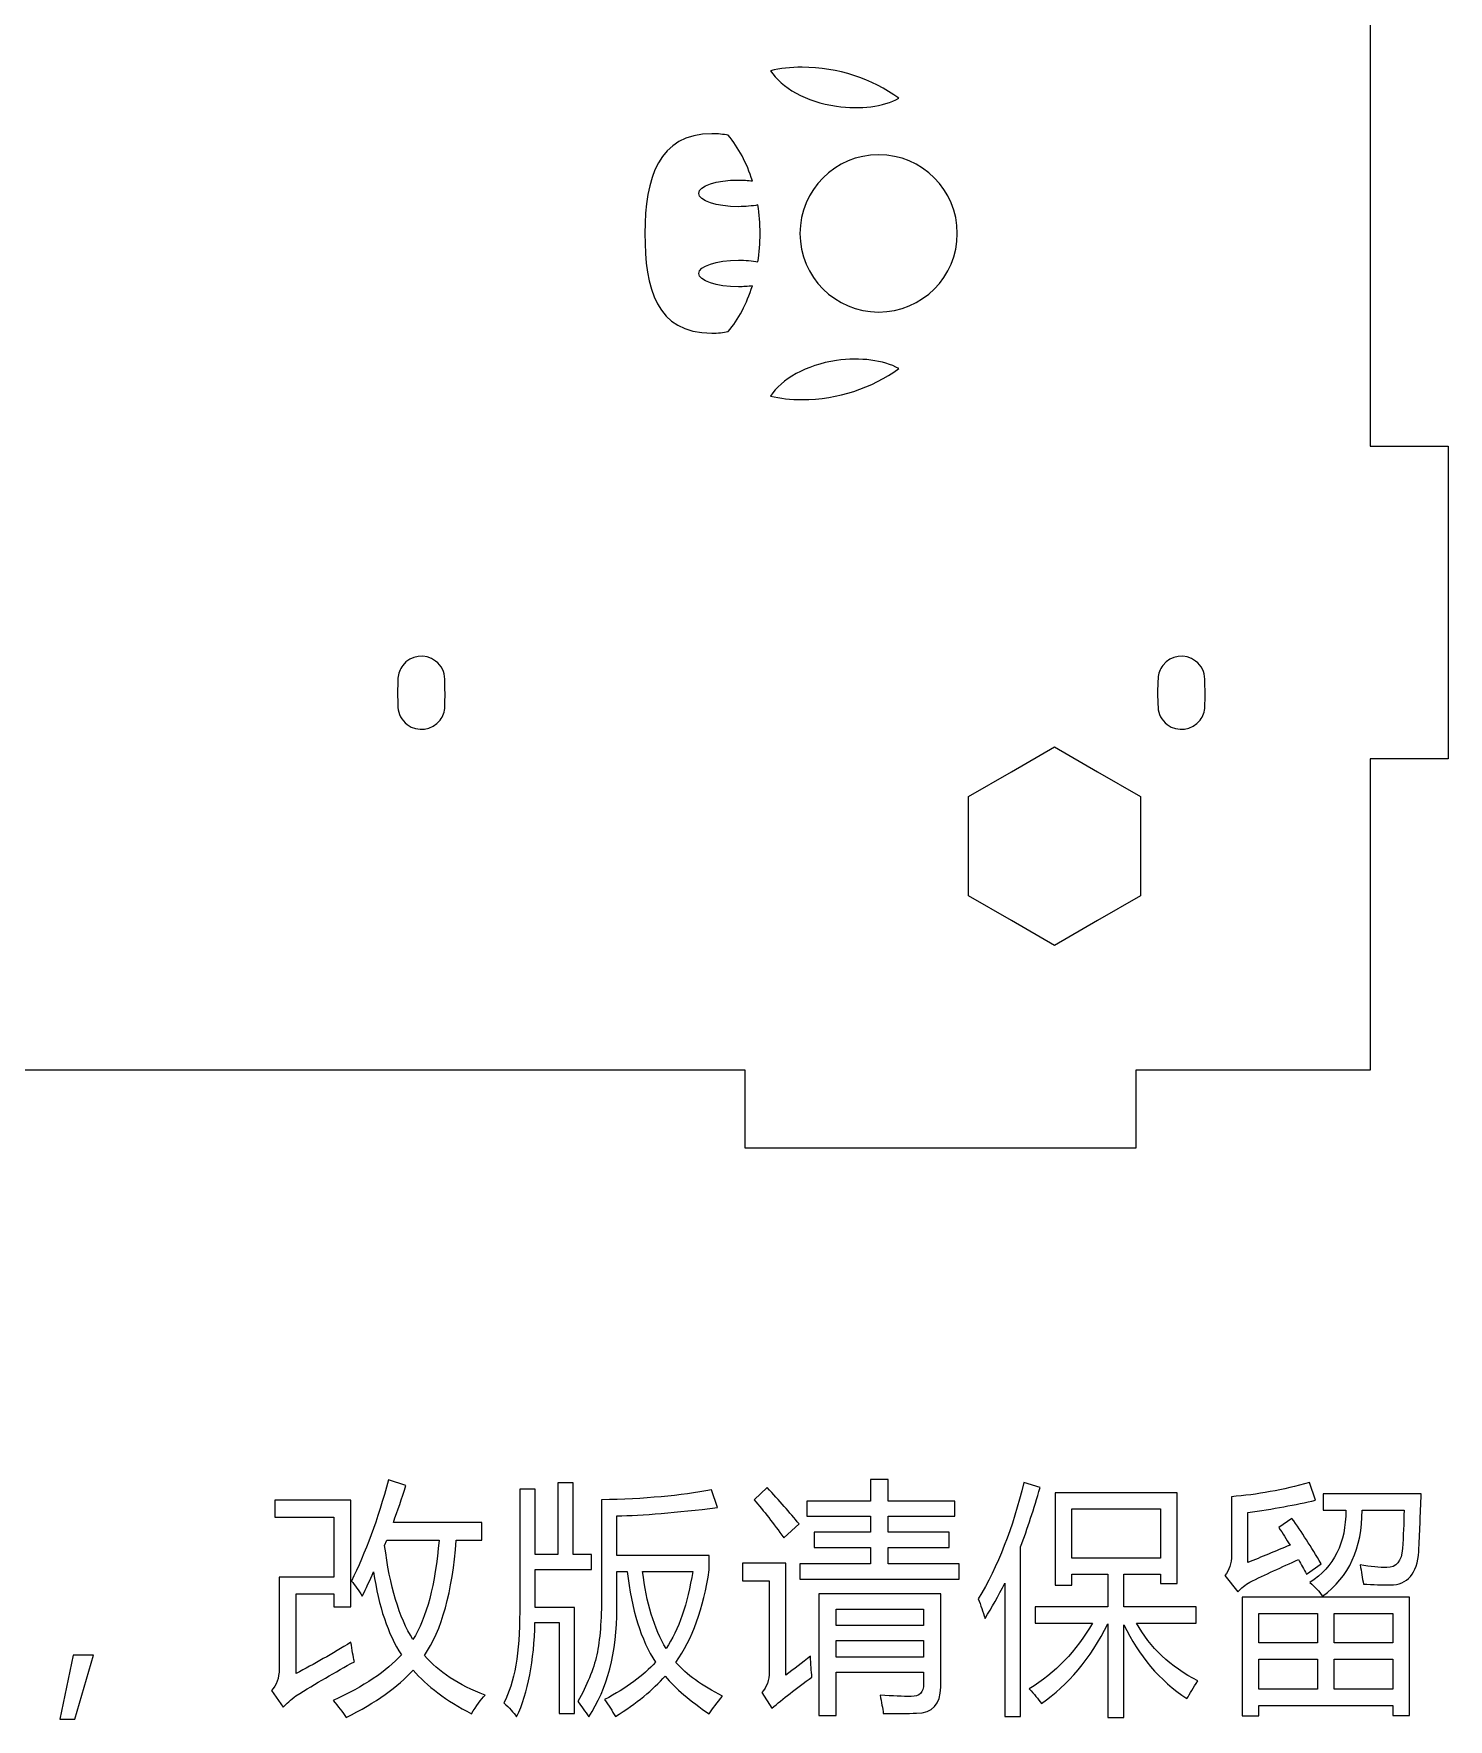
# Model space of a CAD drawing. Header units: centimetres. Extents: x -37.1 to 36.5, y -29.2 to 24.8.
# Drawn here: x -27.01 to -17.96, y -26.8 to -16.01 of the extents above; entities that cross this region are included whole.
import ezdxf

# ---------------------------------------------------------------- set-up
doc = ezdxf.new("R2010")
doc.units = ezdxf.units.CM
doc.header["$MEASUREMENT"] = 0
doc.layers.add('layer 1', color=7, linetype='Continuous')

msp = doc.modelspace()

# ---------------------------------------------------------------- linework, layer by layer
at = {"layer": 'layer 1', "color": 142, "lineweight": 20}
for points, knots in [([(-22.46308, -22.6422), (-22.46308, -22.6422), (-22.46308, -23.1422), (-22.46308, -23.1422), (-22.46308, -23.1422), (-22.46308, -23.1422), (-19.96308, -23.1422), (-19.96308, -23.1422), (-19.96308, -23.1422), (-19.96308, -23.1422), (-19.96308, -22.6422), (-19.96308, -22.6422), (-19.96308, -22.6422), (-19.96308, -22.6422), (-18.46308, -22.6422), (-18.46308, -22.6422), (-18.46308, -22.6422), (-18.46308, -22.6422), (-18.46308, -20.65016), (-18.46308, -20.65016), (-18.46308, -20.65016), (-18.46308, -20.65016), (-17.96307, -20.65016), (-17.96307, -20.65016), (-17.96307, -20.65016), (-17.96307, -20.65016), (-17.96307, -18.65015), (-17.96307, -18.65015), (-17.96307, -18.65015), (-17.96307, -18.65015), (-18.46308, -18.65015), (-18.46308, -18.65015), (-18.46308, -18.65015), (-18.46308, -16.10054), (-18.46308, -15.79226), (-18.46308, -13.89511), (-18.46308, -13.89511), (-18.46308, -13.89511), (-18.46331, -13.89496), (-18.46331, -13.89496), (-18.46331, -13.89496), (-18.46331, -13.89496), (-19.12331, -13.89496), (-19.12331, -13.89496), (-19.12331, -13.89496), (-19.12331, -13.89496), (-19.1233, -14.04496), (-19.1233, -14.04496), (-19.1233, -14.04496), (-19.1233, -14.04496), (-19.34329, -14.04496), (-19.34329, -14.04496), (-19.34329, -14.04496), (-19.34329, -14.04496), (-19.3433, -13.89497), (-19.3433, -13.89497), (-19.3433, -13.89497), (-19.3433, -13.89497), (-19.6133, -13.89497), (-19.6133, -13.89497), (-19.6133, -13.89497), (-19.6133, -13.89497), (-19.61329, -13.59495), (-19.61329, -13.59495), (-19.61329, -13.59495), (-19.61329, -13.59495), (-19.3433, -13.59495), (-19.3433, -13.59495), (-19.3433, -13.59495), (-19.3433, -13.59495), (-19.34329, -13.44496), (-19.34329, -13.44496), (-19.34329, -13.44496), (-19.34329, -13.44496), (-19.12329, -13.44496), (-19.12329, -13.44496), (-19.12329, -13.44496), (-19.12329, -13.44496), (-19.1233, -13.59496), (-19.1233, -13.59496), (-19.1233, -13.59496), (-19.1233, -13.59496), (-18.4633, -13.59497), (-18.4633, -13.59497), (-18.4633, -13.59497), (-18.4633, -13.59497), (-18.46308, -13.59482), (-18.46308, -13.59482), (-18.46308, -13.59482), (-18.46308, -11.18226), (-18.46308, -12.1666), (-18.46308, -9.85017), (-18.46308, -9.85017), (-18.46308, -9.85017), (-17.96307, -9.85017), (-17.96307, -9.85017), (-17.96307, -9.85017), (-17.96307, -9.85017), (-17.96307, -7.85016), (-17.96307, -7.85016), (-17.96307, -7.85016), (-17.96307, -7.85016), (-18.46308, -7.85016), (-18.46308, -7.85016), (-18.46308, -7.85016), (-18.46308, -7.85016), (-18.46308, -5.84221), (-18.46308, -5.84221), (-18.46308, -5.84221), (-18.46308, -5.84221), (-19.96308, -5.84221), (-19.96308, -5.84221), (-19.96308, -5.84221), (-19.96308, -5.84221), (-19.96308, -5.34221), (-19.96308, -5.34221), (-19.96308, -5.34221), (-19.96308, -5.34221), (-22.46308, -5.34221), (-22.46308, -5.34221), (-22.46308, -5.34221), (-22.46308, -5.34221), (-22.46308, -5.84221), (-22.46308, -5.84221), (-22.46308, -5.84221), (-22.46308, -5.84221), (-27.63683, -5.84221), (-27.63683, -5.84221), (-27.63683, -5.84221), (-27.63683, -5.84221), (-27.63683, -6.51015), (-27.63683, -6.51015), (-27.63683, -6.51015), (-27.63683, -6.51015), (-27.48693, -6.51015), (-27.48693, -6.51015), (-27.48693, -6.51015), (-27.48693, -6.51015), (-27.48693, -6.51277), (-27.48693, -6.51277), (-27.48693, -6.51277), (-27.48693, -6.51277), (-27.48683, -6.51277), (-27.48683, -6.51277), (-27.48683, -6.51277), (-27.48683, -6.51277), (-27.48683, -6.73277), (-27.48683, -6.73277), (-27.48683, -6.73277), (-27.48683, -6.73277), (-27.63683, -6.73277), (-27.63683, -6.73277), (-27.63683, -6.73277), (-27.63683, -6.73277), (-27.63683, -7.00277), (-27.63683, -7.00277), (-27.63683, -7.00277), (-27.63683, -7.00277), (-27.93683, -7.00277), (-27.93683, -7.00277), (-27.93683, -7.00277), (-27.93683, -7.00277), (-27.93683, -6.95015), (-27.93683, -6.95015), (-27.93683, -6.95015), (-27.93683, -6.95015), (-27.93693, -7.00015), (-27.93693, -7.00015), (-27.93693, -7.00015), (-27.93693, -7.00015), (-27.93693, -6.73277), (-27.93693, -6.73277), (-27.93693, -6.73277), (-27.93693, -6.73277), (-28.08683, -6.73277), (-28.08683, -6.73277), (-28.08683, -6.73277), (-28.08683, -6.73277), (-28.08683, -6.73015), (-28.08683, -6.73015), (-28.08683, -6.73015), (-28.08683, -6.73015), (-28.08693, -6.73015), (-28.08693, -6.73015), (-28.08693, -6.73015), (-28.08693, -6.73015), (-28.08693, -6.51015), (-28.08693, -6.51015), (-28.08693, -6.51015), (-28.08693, -6.51015), (-27.93693, -6.51015), (-27.93693, -6.51015), (-27.93693, -6.51015), (-27.93693, -6.51015), (-27.93693, -5.84221), (-27.93693, -5.84221), (-27.93693, -5.84221), (-27.93693, -5.84221), (-32.96308, -5.84221), (-32.96308, -5.84221), (-32.96308, -5.84221), (-32.96308, -5.84221), (-32.96308, -5.34221), (-32.96308, -5.34221), (-32.96308, -5.34221), (-32.96308, -5.34221), (-35.46308, -5.34221), (-35.46308, -5.34221), (-35.46308, -5.34221), (-35.46308, -5.34221), (-35.46308, -5.84221), (-35.46308, -5.84221), (-35.46308, -5.84221), (-35.46308, -5.84221), (-36.60484, -5.84221), (-36.60484, -5.84221), (-36.60484, -5.84221), (-36.60484, -5.84221), (-36.60484, -7.83423), (-36.60484, -7.83423), (-36.60484, -7.83423), (-36.60484, -7.83423), (-37.12201, -7.83424), (-37.12201, -7.83424), (-37.12201, -7.83424), (-37.12201, -7.83424), (-37.12199, -9.83425), (-37.12199, -9.83425), (-37.12199, -9.83425), (-37.12199, -9.83425), (-36.60484, -9.83424), (-36.60484, -9.83424), (-36.60484, -9.83424), (-36.60484, -9.83424), (-36.60484, -18.63422), (-36.60484, -18.63422), (-36.60484, -18.63422), (-36.60484, -18.63422), (-37.12201, -18.63423), (-37.12201, -18.63423), (-37.12201, -18.63423), (-37.12201, -18.63423), (-37.12199, -20.63424), (-37.12199, -20.63424), (-37.12199, -20.63424), (-37.12199, -20.63424), (-36.60484, -20.63423), (-36.60484, -20.63423), (-36.60484, -20.63423), (-36.60484, -20.63423), (-36.60484, -22.6422), (-36.60484, -22.6422), (-36.60484, -22.6422), (-36.60484, -22.6422), (-35.46308, -22.6422), (-35.46308, -22.6422), (-35.46308, -22.6422), (-35.46308, -22.6422), (-35.46308, -23.1422), (-35.46308, -23.1422), (-35.46308, -23.1422), (-35.46308, -23.1422), (-32.96308, -23.1422), (-32.96308, -23.1422), (-32.96308, -23.1422), (-32.96308, -23.1422), (-32.96308, -22.6422), (-32.96308, -22.6422), (-32.96308, -22.6422), (-32.96308, -22.6422), (-27.93683, -22.6422), (-27.93683, -22.6422), (-27.93683, -22.6422), (-27.93683, -22.6422), (-27.93683, -21.99016), (-27.93683, -21.99016), (-27.93683, -21.99016), (-27.93683, -21.99016), (-28.08683, -21.99016), (-28.08683, -21.99016), (-28.08683, -21.99016), (-28.08683, -21.99016), (-28.08683, -21.77016), (-28.08683, -21.77016), (-28.08683, -21.77016), (-28.08683, -21.77016), (-27.93683, -21.77016), (-27.93683, -21.77016), (-27.93683, -21.77016), (-27.93683, -21.77016), (-27.93683, -21.50016), (-27.93683, -21.50016), (-27.93683, -21.50016), (-27.93683, -21.50016), (-27.63683, -21.50016), (-27.63683, -21.50016), (-27.63683, -21.50016), (-27.63683, -21.50016), (-27.63683, -21.77016), (-27.63683, -21.77016), (-27.63683, -21.77016), (-27.63683, -21.77016), (-27.48683, -21.77016), (-27.48683, -21.77016), (-27.48683, -21.77016), (-27.48683, -21.77016), (-27.48683, -21.99016), (-27.48683, -21.99016), (-27.48683, -21.99016), (-27.48683, -21.99016), (-27.63683, -21.99016), (-27.63683, -21.99016), (-27.63683, -21.99016), (-27.63683, -21.99016), (-27.63683, -22.6422), (-27.63683, -22.6422), (-27.63683, -22.6422), (-27.63683, -22.6422), (-22.46308, -22.6422), (-22.46308, -22.6422)], [0, 0, 0, 0, 0.0125, 0.0125, 0.0125, 0.0125, 0.025, 0.025, 0.025, 0.025, 0.0375, 0.0375, 0.0375, 0.0375, 0.05, 0.05, 0.05, 0.05, 0.0625, 0.0625, 0.0625, 0.0625, 0.075, 0.075, 0.075, 0.075, 0.0875, 0.0875, 0.0875, 0.0875, 0.1, 0.1, 0.1, 0.1, 0.1125, 0.1125, 0.1125, 0.1125, 0.125, 0.125, 0.125, 0.125, 0.1375, 0.1375, 0.1375, 0.1375, 0.15, 0.15, 0.15, 0.15, 0.1625, 0.1625, 0.1625, 0.1625, 0.175, 0.175, 0.175, 0.175, 0.1875, 0.1875, 0.1875, 0.1875, 0.2, 0.2, 0.2, 0.2, 0.2125, 0.2125, 0.2125, 0.2125, 0.225, 0.225, 0.225, 0.225, 0.2375, 0.2375, 0.2375, 0.2375, 0.25, 0.25, 0.25, 0.25, 0.2625, 0.2625, 0.2625, 0.2625, 0.275, 0.275, 0.275, 0.275, 0.2875, 0.2875, 0.2875, 0.2875, 0.3, 0.3, 0.3, 0.3, 0.3125, 0.3125, 0.3125, 0.3125, 0.325, 0.325, 0.325, 0.325, 0.3375, 0.3375, 0.3375, 0.3375, 0.35, 0.35, 0.35, 0.35, 0.3625, 0.3625, 0.3625, 0.3625, 0.375, 0.375, 0.375, 0.375, 0.3875, 0.3875, 0.3875, 0.3875, 0.4, 0.4, 0.4, 0.4, 0.4125, 0.4125, 0.4125, 0.4125, 0.425, 0.425, 0.425, 0.425, 0.4375, 0.4375, 0.4375, 0.4375, 0.45, 0.45, 0.45, 0.45, 0.4625, 0.4625, 0.4625, 0.4625, 0.475, 0.475, 0.475, 0.475, 0.4875, 0.4875, 0.4875, 0.4875, 0.5, 0.5, 0.5, 0.5, 0.5125, 0.5125, 0.5125, 0.5125, 0.525, 0.525, 0.525, 0.525, 0.5375, 0.5375, 0.5375, 0.5375, 0.55, 0.55, 0.55, 0.55, 0.5625, 0.5625, 0.5625, 0.5625, 0.575, 0.575, 0.575, 0.575, 0.5875, 0.5875, 0.5875, 0.5875, 0.6, 0.6, 0.6, 0.6, 0.6125, 0.6125, 0.6125, 0.6125, 0.625, 0.625, 0.625, 0.625, 0.6375, 0.6375, 0.6375, 0.6375, 0.65, 0.65, 0.65, 0.65, 0.6625, 0.6625, 0.6625, 0.6625, 0.675, 0.675, 0.675, 0.675, 0.6875, 0.6875, 0.6875, 0.6875, 0.7, 0.7, 0.7, 0.7, 0.7125, 0.7125, 0.7125, 0.7125, 0.725, 0.725, 0.725, 0.725, 0.7375, 0.7375, 0.7375, 0.7375, 0.75, 0.75, 0.75, 0.75, 0.7625, 0.7625, 0.7625, 0.7625, 0.775, 0.775, 0.775, 0.775, 0.7875, 0.7875, 0.7875, 0.7875, 0.8, 0.8, 0.8, 0.8, 0.8125, 0.8125, 0.8125, 0.8125, 0.825, 0.825, 0.825, 0.825, 0.8375, 0.8375, 0.8375, 0.8375, 0.85, 0.85, 0.85, 0.85, 0.8625, 0.8625, 0.8625, 0.8625, 0.875, 0.875, 0.875, 0.875, 0.8875, 0.8875, 0.8875, 0.8875, 0.9, 0.9, 0.9, 0.9, 0.9125, 0.9125, 0.9125, 0.9125, 0.925, 0.925, 0.925, 0.925, 0.9375, 0.9375, 0.9375, 0.9375, 0.95, 0.95, 0.95, 0.95, 0.9625, 0.9625, 0.9625, 0.9625, 0.975, 0.975, 0.975, 0.975, 0.9875, 0.9875, 0.9875, 0.9875, 1, 1, 1, 1]), ([(-22.29926, -16.24668), (-22.23882, -16.23206), (-22.17172, -16.22435), (-22.09714, -16.22437), (-22.09714, -16.22437), (-21.86621, -16.22437), (-21.6524, -16.29807), (-21.47801, -16.42323), (-21.47801, -16.42323), (-21.57894, -16.47531), (-21.72332, -16.49682), (-21.87803, -16.47416), (-21.87803, -16.47416), (-22.07258, -16.44565), (-22.23141, -16.35494), (-22.29926, -16.24668)], [0, 0, 0, 0, 0.25, 0.25, 0.25, 0.25, 0.5, 0.5, 0.5, 0.5, 0.75, 0.75, 0.75, 0.75, 1, 1, 1, 1]), ([(-22.36655, -17.28773), (-22.36655, -17.35034), (-22.3714, -17.4113), (-22.38056, -17.46981), (-22.38056, -17.46981), (-22.41747, -17.46276), (-22.46014, -17.45875), (-22.50562, -17.45875), (-22.50562, -17.45875), (-22.64565, -17.45875), (-22.75922, -17.49696), (-22.75922, -17.5441), (-22.75922, -17.5441), (-22.75922, -17.59119), (-22.64565, -17.62941), (-22.50561, -17.62942), (-22.50561, -17.62942), (-22.47412, -17.62941), (-22.44406, -17.62746), (-22.41622, -17.62395), (-22.41622, -17.62395), (-22.45187, -17.73827), (-22.50508, -17.83825), (-22.57079, -17.91642), (-22.57079, -17.91642), (-22.60248, -17.92252), (-22.63708, -17.92576), (-22.67492, -17.92575), (-22.67492, -17.92575), (-23.03297, -17.92574), (-23.1038, -17.64005), (-23.1038, -17.28773), (-23.1038, -17.28773), (-23.10381, -16.93543), (-23.01657, -16.64972), (-22.67491, -16.64973), (-22.67491, -16.64973), (-22.63684, -16.64971), (-22.60194, -16.6533), (-22.56993, -16.6601), (-22.56993, -16.6601), (-22.50461, -16.7381), (-22.45176, -16.83772), (-22.41623, -16.95152), (-22.41623, -16.95152), (-22.44404, -16.94799), (-22.47413, -16.94609), (-22.50561, -16.94609), (-22.50561, -16.94609), (-22.64564, -16.94609), (-22.75921, -16.98431), (-22.75921, -17.0314), (-22.75921, -17.0314), (-22.75921, -17.07854), (-22.64566, -17.11672), (-22.50559, -17.11673), (-22.50559, -17.11673), (-22.46012, -17.11673), (-22.41746, -17.11271), (-22.38055, -17.10566), (-22.38055, -17.10566), (-22.37139, -17.16418), (-22.36655, -17.22514), (-22.36655, -17.28773)], [0, 0, 0, 0, 0.0625, 0.0625, 0.0625, 0.0625, 0.125, 0.125, 0.125, 0.125, 0.1875, 0.1875, 0.1875, 0.1875, 0.25, 0.25, 0.25, 0.25, 0.3125, 0.3125, 0.3125, 0.3125, 0.375, 0.375, 0.375, 0.375, 0.4375, 0.4375, 0.4375, 0.4375, 0.5, 0.5, 0.5, 0.5, 0.5625, 0.5625, 0.5625, 0.5625, 0.625, 0.625, 0.625, 0.625, 0.6875, 0.6875, 0.6875, 0.6875, 0.75, 0.75, 0.75, 0.75, 0.8125, 0.8125, 0.8125, 0.8125, 0.875, 0.875, 0.875, 0.875, 0.9375, 0.9375, 0.9375, 0.9375, 1, 1, 1, 1]), ([(-21.10469, -17.28774), (-21.10468, -17.56565), (-21.33005, -17.79106), (-21.60802, -17.79107), (-21.60802, -17.79107), (-21.88594, -17.79108), (-22.11135, -17.56568), (-22.11135, -17.28774), (-22.11135, -17.28774), (-22.11133, -17.00979), (-21.88595, -16.78441), (-21.608, -16.78442), (-21.608, -16.78442), (-21.33008, -16.78439), (-21.1047, -17.00981), (-21.10469, -17.28774)], [0, 0, 0, 0, 0.25, 0.25, 0.25, 0.25, 0.5, 0.5, 0.5, 0.5, 0.75, 0.75, 0.75, 0.75, 1, 1, 1, 1]), ([(-21.47804, -18.15226), (-21.65244, -18.27739), (-21.86617, -18.35112), (-22.09715, -18.35112), (-22.09715, -18.35112), (-22.1717, -18.35112), (-22.23882, -18.34341), (-22.29926, -18.3288), (-22.29926, -18.3288), (-22.23142, -18.22056), (-22.07258, -18.12984), (-21.87803, -18.10132), (-21.87803, -18.10132), (-21.7233, -18.07865), (-21.57895, -18.10015), (-21.47804, -18.15226)], [0, 0, 0, 0, 0.25, 0.25, 0.25, 0.25, 0.5, 0.5, 0.5, 0.5, 0.75, 0.75, 0.75, 0.75, 1, 1, 1, 1]), ([(-24.44296, -20.02425), (-24.40529, -20.05297), (-24.38503, -20.09609), (-24.38399, -20.14002), (-24.38399, -20.14002), (-24.38262, -20.19873), (-24.38192, -20.26031), (-24.38404, -20.31757), (-24.38404, -20.31757), (-24.38517, -20.3474), (-24.39518, -20.37725), (-24.41464, -20.40276), (-24.41464, -20.40276), (-24.46486, -20.46862), (-24.55901, -20.4813), (-24.62488, -20.43107), (-24.62488, -20.43107), (-24.66095, -20.40356), (-24.68106, -20.36283), (-24.6836, -20.32081), (-24.6836, -20.32081), (-24.68706, -20.26331), (-24.68709, -20.19336), (-24.68362, -20.13442), (-24.68362, -20.13442), (-24.68192, -20.1057), (-24.67194, -20.07716), (-24.65319, -20.05257), (-24.65319, -20.05257), (-24.60296, -19.98672), (-24.50881, -19.97403), (-24.44296, -20.02425)], [0, 0, 0, 0, 0.125, 0.125, 0.125, 0.125, 0.25, 0.25, 0.25, 0.25, 0.375, 0.375, 0.375, 0.375, 0.5, 0.5, 0.5, 0.5, 0.625, 0.625, 0.625, 0.625, 0.75, 0.75, 0.75, 0.75, 0.875, 0.875, 0.875, 0.875, 1, 1, 1, 1]), ([(-19.57964, -20.02425), (-19.54197, -20.05297), (-19.52171, -20.09607), (-19.52067, -20.14002), (-19.52067, -20.14002), (-19.51931, -20.19873), (-19.5186, -20.26031), (-19.52073, -20.31758), (-19.52073, -20.31758), (-19.52184, -20.34741), (-19.53186, -20.37723), (-19.55132, -20.40276), (-19.55132, -20.40276), (-19.60154, -20.46861), (-19.69569, -20.48129), (-19.76156, -20.43107), (-19.76156, -20.43107), (-19.79764, -20.40356), (-19.81774, -20.36282), (-19.82028, -20.32081), (-19.82028, -20.32081), (-19.82373, -20.2633), (-19.82376, -20.19336), (-19.8203, -20.13441), (-19.8203, -20.13441), (-19.81859, -20.1057), (-19.80861, -20.07716), (-19.78987, -20.05257), (-19.78987, -20.05257), (-19.73964, -19.98672), (-19.64549, -19.97402), (-19.57964, -20.02425)], [0, 0, 0, 0, 0.125, 0.125, 0.125, 0.125, 0.25, 0.25, 0.25, 0.25, 0.375, 0.375, 0.375, 0.375, 0.5, 0.5, 0.5, 0.5, 0.625, 0.625, 0.625, 0.625, 0.75, 0.75, 0.75, 0.75, 0.875, 0.875, 0.875, 0.875, 1, 1, 1, 1]), ([(-20.48322, -20.57407), (-20.48322, -20.57407), (-20.75822, -20.73284), (-20.75822, -20.73284), (-20.75822, -20.73284), (-20.75822, -20.73284), (-21.03322, -20.89161), (-21.03322, -20.89161), (-21.03322, -20.89161), (-21.03322, -20.89161), (-21.03322, -21.20915), (-21.03322, -21.20915), (-21.03322, -21.20915), (-21.03322, -21.20915), (-21.03322, -21.52669), (-21.03322, -21.52669), (-21.03322, -21.52669), (-21.03322, -21.52669), (-20.75822, -21.68546), (-20.75822, -21.68546), (-20.75822, -21.68546), (-20.75822, -21.68546), (-20.48322, -21.84423), (-20.48322, -21.84423), (-20.48322, -21.84423), (-20.48322, -21.84423), (-20.20822, -21.68546), (-20.20822, -21.68546), (-20.20822, -21.68546), (-20.20822, -21.68546), (-19.93322, -21.52669), (-19.93322, -21.52669), (-19.93322, -21.52669), (-19.93322, -21.52669), (-19.93322, -21.20915), (-19.93322, -21.20915), (-19.93322, -21.20915), (-19.93322, -21.20915), (-19.93322, -20.89161), (-19.93322, -20.89161), (-19.93322, -20.89161), (-19.93322, -20.89161), (-20.20822, -20.73284), (-20.20822, -20.73284), (-20.20822, -20.73284), (-20.20822, -20.73284), (-20.48322, -20.57407), (-20.48322, -20.57407)], [0, 0, 0, 0, 0.08333333, 0.08333333, 0.08333333, 0.08333333, 0.16666667, 0.16666667, 0.16666667, 0.16666667, 0.25, 0.25, 0.25, 0.25, 0.33333333, 0.33333333, 0.33333333, 0.33333333, 0.41666667, 0.41666667, 0.41666667, 0.41666667, 0.5, 0.5, 0.5, 0.5, 0.58333333, 0.58333333, 0.58333333, 0.58333333, 0.66666667, 0.66666667, 0.66666667, 0.66666667, 0.75, 0.75, 0.75, 0.75, 0.83333333, 0.83333333, 0.83333333, 0.83333333, 0.91666667, 0.91666667, 0.91666667, 0.91666667, 1, 1, 1, 1])]:
    msp.add_open_spline(points, degree=3, knots=knots, dxfattribs=at)
at = {"layer": 'layer 1', "color": 250}
for points, knots in [([(-24.98193, -25.91198), (-24.89297, -25.73472), (-24.81358, -25.51918), (-24.74351, -25.2651), (-24.74351, -25.2651), (-24.74351, -25.2651), (-24.63304, -25.3005), (-24.63304, -25.3005), (-24.63304, -25.3005), (-24.6591, -25.38283), (-24.68588, -25.46176), (-24.71338, -25.53701), (-24.71338, -25.53701), (-24.71338, -25.53701), (-24.14664, -25.53701), (-24.14664, -25.53701), (-24.14664, -25.53701), (-24.14664, -25.53701), (-24.14664, -25.65081), (-24.14664, -25.65081), (-24.14664, -25.65081), (-24.14664, -25.65081), (-24.31068, -25.65081), (-24.31068, -25.65081), (-24.31068, -25.65081), (-24.33579, -25.98251), (-24.40395, -26.22847), (-24.51442, -26.38816), (-24.51442, -26.38816), (-24.42403, -26.49435), (-24.29442, -26.57879), (-24.12559, -26.64172), (-24.12559, -26.64172), (-24.15285, -26.67056), (-24.18227, -26.71042), (-24.21407, -26.76155), (-24.21407, -26.76155), (-24.37453, -26.67764), (-24.49912, -26.58429), (-24.58736, -26.48203), (-24.58736, -26.48203), (-24.68277, -26.58849), (-24.8253, -26.68997), (-25.01541, -26.7862), (-25.01541, -26.7862), (-25.03789, -26.75027), (-25.06539, -26.71409), (-25.09815, -26.67712), (-25.09815, -26.67712), (-24.9023, -26.58744), (-24.7569, -26.48963), (-24.66173, -26.3837), (-24.66173, -26.3837), (-24.74805, -26.25207), (-24.80736, -26.0756), (-24.83964, -25.85429), (-24.83964, -25.85429), (-24.86332, -25.90804), (-24.88747, -25.9597), (-24.91186, -26.00873), (-24.91186, -26.00873), (-24.93506, -25.97176), (-24.95849, -25.93951), (-24.98193, -25.91198)], [0, 0, 0, 0, 0.0625, 0.0625, 0.0625, 0.0625, 0.125, 0.125, 0.125, 0.125, 0.1875, 0.1875, 0.1875, 0.1875, 0.25, 0.25, 0.25, 0.25, 0.3125, 0.3125, 0.3125, 0.3125, 0.375, 0.375, 0.375, 0.375, 0.4375, 0.4375, 0.4375, 0.4375, 0.5, 0.5, 0.5, 0.5, 0.5625, 0.5625, 0.5625, 0.5625, 0.625, 0.625, 0.625, 0.625, 0.6875, 0.6875, 0.6875, 0.6875, 0.75, 0.75, 0.75, 0.75, 0.8125, 0.8125, 0.8125, 0.8125, 0.875, 0.875, 0.875, 0.875, 0.9375, 0.9375, 0.9375, 0.9375, 1, 1, 1, 1]), ([(-23.55453, -26.75998), (-23.55453, -26.75998), (-23.65258, -26.75998), (-23.65258, -26.75998), (-23.65258, -26.75998), (-23.65258, -26.75998), (-23.65258, -26.17786), (-23.65258, -26.17786), (-23.65258, -26.17786), (-23.65258, -26.17786), (-23.80754, -26.17786), (-23.80754, -26.17786), (-23.80754, -26.17786), (-23.81209, -26.42303), (-23.85106, -26.62441), (-23.92448, -26.78148), (-23.92448, -26.78148), (-23.94504, -26.7529), (-23.97207, -26.72327), (-24.00578, -26.69259), (-24.00578, -26.69259), (-23.93859, -26.56436), (-23.90486, -26.3698), (-23.90486, -26.10864), (-23.90486, -26.10864), (-23.90486, -26.10864), (-23.90486, -25.32357), (-23.90486, -25.32357), (-23.90486, -25.32357), (-23.90486, -25.32357), (-23.80682, -25.32357), (-23.80682, -25.32357), (-23.80682, -25.32357), (-23.80682, -25.32357), (-23.80682, -25.74285), (-23.80682, -25.74285), (-23.80682, -25.74285), (-23.80682, -25.74285), (-23.66119, -25.74285), (-23.66119, -25.74285), (-23.66119, -25.74285), (-23.66119, -25.74285), (-23.66119, -25.28345), (-23.66119, -25.28345), (-23.66119, -25.28345), (-23.66119, -25.28345), (-23.56291, -25.28345), (-23.56291, -25.28345), (-23.56291, -25.28345), (-23.56291, -25.28345), (-23.56291, -25.74285), (-23.56291, -25.74285), (-23.56291, -25.74285), (-23.56291, -25.74285), (-23.44525, -25.74285), (-23.44525, -25.74285), (-23.44525, -25.74285), (-23.44525, -25.74285), (-23.44525, -25.8383), (-23.44525, -25.8383), (-23.44525, -25.8383), (-23.44525, -25.8383), (-23.80682, -25.8383), (-23.80682, -25.8383), (-23.80682, -25.8383), (-23.80682, -25.8383), (-23.80682, -26.08242), (-23.80682, -26.08242), (-23.80682, -26.08242), (-23.80682, -26.08242), (-23.55453, -26.08242), (-23.55453, -26.08242), (-23.55453, -26.08242), (-23.55453, -26.08242), (-23.55453, -26.75998), (-23.55453, -26.75998)], [0, 0, 0, 0, 0.05263158, 0.05263158, 0.05263158, 0.05263158, 0.10526316, 0.10526316, 0.10526316, 0.10526316, 0.15789474, 0.15789474, 0.15789474, 0.15789474, 0.21052632, 0.21052632, 0.21052632, 0.21052632, 0.26315789, 0.26315789, 0.26315789, 0.26315789, 0.31578947, 0.31578947, 0.31578947, 0.31578947, 0.36842105, 0.36842105, 0.36842105, 0.36842105, 0.42105263, 0.42105263, 0.42105263, 0.42105263, 0.47368421, 0.47368421, 0.47368421, 0.47368421, 0.52631579, 0.52631579, 0.52631579, 0.52631579, 0.57894737, 0.57894737, 0.57894737, 0.57894737, 0.63157895, 0.63157895, 0.63157895, 0.63157895, 0.68421053, 0.68421053, 0.68421053, 0.68421053, 0.73684211, 0.73684211, 0.73684211, 0.73684211, 0.78947368, 0.78947368, 0.78947368, 0.78947368, 0.84210526, 0.84210526, 0.84210526, 0.84210526, 0.89473684, 0.89473684, 0.89473684, 0.89473684, 0.94736842, 0.94736842, 0.94736842, 0.94736842, 1, 1, 1, 1]), ([(-23.38093, -25.39253), (-23.10807, -25.38755), (-22.87372, -25.36605), (-22.67739, -25.32803), (-22.67739, -25.32803), (-22.67739, -25.32803), (-22.63961, -25.44183), (-22.63961, -25.44183), (-22.63961, -25.44183), (-22.90409, -25.47461), (-23.11835, -25.49244), (-23.28288, -25.49558), (-23.28288, -25.49558), (-23.28288, -25.49558), (-23.28288, -25.74914), (-23.28288, -25.74914), (-23.28288, -25.74914), (-23.28288, -25.74914), (-22.6915, -25.74914), (-22.6915, -25.74914), (-22.6915, -25.74914), (-22.6915, -25.74914), (-22.6915, -25.84118), (-22.6915, -25.84118), (-22.6915, -25.84118), (-22.72881, -26.08714), (-22.80031, -26.28432), (-22.90577, -26.43273), (-22.90577, -26.43273), (-22.83762, -26.51114), (-22.73814, -26.58298), (-22.60732, -26.64801), (-22.60732, -26.64801), (-22.64105, -26.68997), (-22.6695, -26.72772), (-22.69294, -26.76155), (-22.69294, -26.76155), (-22.81394, -26.68079), (-22.90744, -26.60029), (-22.97392, -26.52031), (-22.97392, -26.52031), (-23.05092, -26.60789), (-23.15709, -26.69442), (-23.29269, -26.78017), (-23.29269, -26.78017), (-23.31229, -26.74424), (-23.33501, -26.7078), (-23.36131, -26.67082), (-23.36131, -26.67082), (-23.2207, -26.59609), (-23.11238, -26.51664), (-23.03609, -26.43195), (-23.03609, -26.43195), (-23.12911, -26.28904), (-23.18914, -26.09527), (-23.21616, -25.85062), (-23.21616, -25.85062), (-23.21616, -25.85062), (-23.28288, -25.85062), (-23.28288, -25.85062), (-23.28288, -25.85062), (-23.28288, -25.85062), (-23.28288, -26.08556), (-23.28288, -26.08556), (-23.28288, -26.08556), (-23.28288, -26.37033), (-23.3429, -26.60239), (-23.46343, -26.78148), (-23.46343, -26.78148), (-23.48591, -26.74582), (-23.50934, -26.71304), (-23.53349, -26.68315), (-23.53349, -26.68315), (-23.4737, -26.57984), (-23.43306, -26.47993), (-23.41177, -26.3837), (-23.41177, -26.3837), (-23.39121, -26.29035), (-23.38093, -26.16397), (-23.38093, -26.00428), (-23.38093, -26.00428), (-23.38093, -26.00428), (-23.38093, -25.39253), (-23.38093, -25.39253)], [0, 0, 0, 0, 0.04761905, 0.04761905, 0.04761905, 0.04761905, 0.0952381, 0.0952381, 0.0952381, 0.0952381, 0.14285714, 0.14285714, 0.14285714, 0.14285714, 0.19047619, 0.19047619, 0.19047619, 0.19047619, 0.23809524, 0.23809524, 0.23809524, 0.23809524, 0.28571429, 0.28571429, 0.28571429, 0.28571429, 0.33333333, 0.33333333, 0.33333333, 0.33333333, 0.38095238, 0.38095238, 0.38095238, 0.38095238, 0.42857143, 0.42857143, 0.42857143, 0.42857143, 0.47619048, 0.47619048, 0.47619048, 0.47619048, 0.52380952, 0.52380952, 0.52380952, 0.52380952, 0.57142857, 0.57142857, 0.57142857, 0.57142857, 0.61904762, 0.61904762, 0.61904762, 0.61904762, 0.66666667, 0.66666667, 0.66666667, 0.66666667, 0.71428571, 0.71428571, 0.71428571, 0.71428571, 0.76190476, 0.76190476, 0.76190476, 0.76190476, 0.80952381, 0.80952381, 0.80952381, 0.80952381, 0.85714286, 0.85714286, 0.85714286, 0.85714286, 0.9047619, 0.9047619, 0.9047619, 0.9047619, 0.95238095, 0.95238095, 0.95238095, 0.95238095, 1, 1, 1, 1]), ([(-22.32084, -25.31439), (-22.24408, -25.39725), (-22.1764, -25.47461), (-22.11758, -25.54619), (-22.11758, -25.54619), (-22.11758, -25.54619), (-22.21563, -25.63534), (-22.21563, -25.63534), (-22.21563, -25.63534), (-22.28018, -25.54436), (-22.34307, -25.46333), (-22.40478, -25.39253), (-22.40478, -25.39253), (-22.40478, -25.39253), (-22.32084, -25.31439), (-22.32084, -25.31439)], [0, 0, 0, 0, 0.25, 0.25, 0.25, 0.25, 0.5, 0.5, 0.5, 0.5, 0.75, 0.75, 0.75, 0.75, 1, 1, 1, 1]), ([(-22.11327, -25.8029), (-22.11327, -25.8029), (-21.66083, -25.8029), (-21.66083, -25.8029), (-21.66083, -25.8029), (-21.66083, -25.8029), (-21.66083, -25.69696), (-21.66083, -25.69696), (-21.66083, -25.69696), (-21.66083, -25.69696), (-22.01953, -25.69696), (-22.01953, -25.69696), (-22.01953, -25.69696), (-22.01953, -25.69696), (-22.01953, -25.59994), (-22.01953, -25.59994), (-22.01953, -25.59994), (-22.01953, -25.59994), (-21.66083, -25.59994), (-21.66083, -25.59994), (-21.66083, -25.59994), (-21.66083, -25.59994), (-21.66083, -25.49716), (-21.66083, -25.49716), (-21.66083, -25.49716), (-21.66083, -25.49716), (-22.06855, -25.49716), (-22.06855, -25.49716), (-22.06855, -25.49716), (-22.06855, -25.49716), (-22.06855, -25.4004), (-22.06855, -25.4004), (-22.06855, -25.4004), (-22.06855, -25.4004), (-21.66083, -25.4004), (-21.66083, -25.4004), (-21.66083, -25.4004), (-21.66083, -25.4004), (-21.66083, -25.26195), (-21.66083, -25.26195), (-21.66083, -25.26195), (-21.66083, -25.26195), (-21.54724, -25.26195), (-21.54724, -25.26195), (-21.54724, -25.26195), (-21.54724, -25.26195), (-21.54724, -25.4004), (-21.54724, -25.4004), (-21.54724, -25.4004), (-21.54724, -25.4004), (-21.11991, -25.4004), (-21.11991, -25.4004), (-21.11991, -25.4004), (-21.11991, -25.4004), (-21.11991, -25.49716), (-21.11991, -25.49716), (-21.11991, -25.49716), (-21.11991, -25.49716), (-21.54724, -25.49716), (-21.54724, -25.49716), (-21.54724, -25.49716), (-21.54724, -25.49716), (-21.54724, -25.59994), (-21.54724, -25.59994), (-21.54724, -25.59994), (-21.54724, -25.59994), (-21.15626, -25.59994), (-21.15626, -25.59994), (-21.15626, -25.59994), (-21.15626, -25.59994), (-21.15626, -25.69696), (-21.15626, -25.69696), (-21.15626, -25.69696), (-21.15626, -25.69696), (-21.54724, -25.69696), (-21.54724, -25.69696), (-21.54724, -25.69696), (-21.54724, -25.69696), (-21.54724, -25.8029), (-21.54724, -25.8029), (-21.54724, -25.8029), (-21.54724, -25.8029), (-21.09193, -25.8029), (-21.09193, -25.8029), (-21.09193, -25.8029), (-21.09193, -25.8029), (-21.09193, -25.89965), (-21.09193, -25.89965), (-21.09193, -25.89965), (-21.09193, -25.89965), (-22.11327, -25.89965), (-22.11327, -25.89965), (-22.11327, -25.89965), (-22.11327, -25.89965), (-22.11327, -25.8029), (-22.11327, -25.8029)], [0, 0, 0, 0, 0.04166667, 0.04166667, 0.04166667, 0.04166667, 0.08333333, 0.08333333, 0.08333333, 0.08333333, 0.125, 0.125, 0.125, 0.125, 0.16666667, 0.16666667, 0.16666667, 0.16666667, 0.20833333, 0.20833333, 0.20833333, 0.20833333, 0.25, 0.25, 0.25, 0.25, 0.29166667, 0.29166667, 0.29166667, 0.29166667, 0.33333333, 0.33333333, 0.33333333, 0.33333333, 0.375, 0.375, 0.375, 0.375, 0.41666667, 0.41666667, 0.41666667, 0.41666667, 0.45833333, 0.45833333, 0.45833333, 0.45833333, 0.5, 0.5, 0.5, 0.5, 0.54166667, 0.54166667, 0.54166667, 0.54166667, 0.58333333, 0.58333333, 0.58333333, 0.58333333, 0.625, 0.625, 0.625, 0.625, 0.66666667, 0.66666667, 0.66666667, 0.66666667, 0.70833333, 0.70833333, 0.70833333, 0.70833333, 0.75, 0.75, 0.75, 0.75, 0.79166667, 0.79166667, 0.79166667, 0.79166667, 0.83333333, 0.83333333, 0.83333333, 0.83333333, 0.875, 0.875, 0.875, 0.875, 0.91666667, 0.91666667, 0.91666667, 0.91666667, 0.95833333, 0.95833333, 0.95833333, 0.95833333, 1, 1, 1, 1]), ([(-20.97069, -26.02578), (-20.84538, -25.82073), (-20.74829, -25.57241), (-20.67918, -25.28057), (-20.67918, -25.28057), (-20.67918, -25.28057), (-20.5754, -25.31439), (-20.5754, -25.31439), (-20.5754, -25.31439), (-20.61366, -25.44943), (-20.65527, -25.57608), (-20.70023, -25.69382), (-20.70023, -25.69382), (-20.70023, -25.69382), (-20.70023, -26.77859), (-20.70023, -26.77859), (-20.70023, -26.77859), (-20.70023, -26.77859), (-20.80114, -26.77859), (-20.80114, -26.77859), (-20.80114, -26.77859), (-20.80114, -26.77859), (-20.80114, -25.92588), (-20.80114, -25.92588), (-20.80114, -25.92588), (-20.84131, -26.00664), (-20.88316, -26.08189), (-20.92717, -26.15164), (-20.92717, -26.15164), (-20.94032, -26.10864), (-20.95466, -26.06668), (-20.97069, -26.02578)], [0, 0, 0, 0, 0.125, 0.125, 0.125, 0.125, 0.25, 0.25, 0.25, 0.25, 0.375, 0.375, 0.375, 0.375, 0.5, 0.5, 0.5, 0.5, 0.625, 0.625, 0.625, 0.625, 0.75, 0.75, 0.75, 0.75, 0.875, 0.875, 0.875, 0.875, 1, 1, 1, 1]), ([(-20.47879, -25.34822), (-20.47879, -25.34822), (-19.69682, -25.34822), (-19.69682, -25.34822), (-19.69682, -25.34822), (-19.69682, -25.34822), (-19.69682, -25.92745), (-19.69682, -25.92745), (-19.69682, -25.92745), (-19.69682, -25.92745), (-19.80348, -25.92745), (-19.80348, -25.92745), (-19.80348, -25.92745), (-19.80348, -25.92745), (-19.80348, -25.86898), (-19.80348, -25.86898), (-19.80348, -25.86898), (-19.80348, -25.86898), (-20.03878, -25.86898), (-20.03878, -25.86898), (-20.03878, -25.86898), (-20.03878, -25.86898), (-20.03878, -26.07639), (-20.03878, -26.07639), (-20.03878, -26.07639), (-20.03878, -26.07639), (-19.57629, -26.07639), (-19.57629, -26.07639), (-19.57629, -26.07639), (-19.57629, -26.07639), (-19.57629, -26.18075), (-19.57629, -26.18075), (-19.57629, -26.18075), (-19.57629, -26.18075), (-19.95748, -26.18075), (-19.95748, -26.18075), (-19.95748, -26.18075), (-19.87163, -26.33755), (-19.74082, -26.46105), (-19.5653, -26.55099), (-19.5653, -26.55099), (-19.59423, -26.59504), (-19.61742, -26.63306), (-19.63536, -26.66479), (-19.63536, -26.66479), (-19.81088, -26.54811), (-19.94528, -26.39026), (-20.03878, -26.1915), (-20.03878, -26.1915), (-20.03878, -26.1915), (-20.03878, -26.7862), (-20.03878, -26.7862), (-20.03878, -26.7862), (-20.03878, -26.7862), (-20.14113, -26.7862), (-20.14113, -26.7862), (-20.14113, -26.7862), (-20.14113, -26.7862), (-20.14113, -26.18547), (-20.14113, -26.18547), (-20.14113, -26.18547), (-20.254, -26.40861), (-20.39557, -26.57879), (-20.56559, -26.69547), (-20.56559, -26.69547), (-20.58712, -26.66689), (-20.61318, -26.63569), (-20.64402, -26.60186), (-20.64402, -26.60186), (-20.47783, -26.50143), (-20.34296, -26.36115), (-20.23918, -26.18075), (-20.23918, -26.18075), (-20.23918, -26.18075), (-20.60625, -26.18075), (-20.60625, -26.18075), (-20.60625, -26.18075), (-20.60625, -26.18075), (-20.60625, -26.07639), (-20.60625, -26.07639), (-20.60625, -26.07639), (-20.60625, -26.07639), (-20.14113, -26.07639), (-20.14113, -26.07639), (-20.14113, -26.07639), (-20.14113, -26.07639), (-20.14113, -25.86898), (-20.14113, -25.86898), (-20.14113, -25.86898), (-20.14113, -25.86898), (-20.37237, -25.86898), (-20.37237, -25.86898), (-20.37237, -25.86898), (-20.37237, -25.86898), (-20.37237, -25.9382), (-20.37237, -25.9382), (-20.37237, -25.9382), (-20.37237, -25.9382), (-20.47879, -25.9382), (-20.47879, -25.9382), (-20.47879, -25.9382), (-20.47879, -25.9382), (-20.47879, -25.34822), (-20.47879, -25.34822)], [0, 0, 0, 0, 0.03846154, 0.03846154, 0.03846154, 0.03846154, 0.07692308, 0.07692308, 0.07692308, 0.07692308, 0.11538462, 0.11538462, 0.11538462, 0.11538462, 0.15384615, 0.15384615, 0.15384615, 0.15384615, 0.19230769, 0.19230769, 0.19230769, 0.19230769, 0.23076923, 0.23076923, 0.23076923, 0.23076923, 0.26923077, 0.26923077, 0.26923077, 0.26923077, 0.30769231, 0.30769231, 0.30769231, 0.30769231, 0.34615385, 0.34615385, 0.34615385, 0.34615385, 0.38461538, 0.38461538, 0.38461538, 0.38461538, 0.42307692, 0.42307692, 0.42307692, 0.42307692, 0.46153846, 0.46153846, 0.46153846, 0.46153846, 0.5, 0.5, 0.5, 0.5, 0.53846154, 0.53846154, 0.53846154, 0.53846154, 0.57692308, 0.57692308, 0.57692308, 0.57692308, 0.61538462, 0.61538462, 0.61538462, 0.61538462, 0.65384615, 0.65384615, 0.65384615, 0.65384615, 0.69230769, 0.69230769, 0.69230769, 0.69230769, 0.73076923, 0.73076923, 0.73076923, 0.73076923, 0.76923077, 0.76923077, 0.76923077, 0.76923077, 0.80769231, 0.80769231, 0.80769231, 0.80769231, 0.84615385, 0.84615385, 0.84615385, 0.84615385, 0.88461538, 0.88461538, 0.88461538, 0.88461538, 0.92307692, 0.92307692, 0.92307692, 0.92307692, 0.96153846, 0.96153846, 0.96153846, 0.96153846, 1, 1, 1, 1]), ([(-19.04733, -25.56927), (-19.04733, -25.56927), (-18.96315, -25.51105), (-18.96315, -25.51105), (-18.96315, -25.51105), (-18.90169, -25.59811), (-18.83952, -25.69487), (-18.77687, -25.80132), (-18.77687, -25.80132), (-18.77687, -25.80132), (-18.86942, -25.8674), (-18.86942, -25.8674), (-18.86942, -25.8674), (-18.88615, -25.83672), (-18.90337, -25.80578), (-18.92131, -25.77458), (-18.92131, -25.77458), (-19.02963, -25.82256), (-19.13365, -25.87107), (-19.23362, -25.91958), (-19.23362, -25.91958), (-19.26254, -25.9361), (-19.2879, -25.95655), (-19.30942, -25.9812), (-19.30942, -25.9812), (-19.30942, -25.9812), (-19.39192, -25.87658), (-19.39192, -25.87658), (-19.39192, -25.87658), (-19.36394, -25.84275), (-19.35007, -25.79975), (-19.35007, -25.74757), (-19.35007, -25.74757), (-19.35007, -25.74757), (-19.35007, -25.37261), (-19.35007, -25.37261), (-19.35007, -25.37261), (-19.1865, -25.35949), (-19.0203, -25.32908), (-18.85124, -25.28214), (-18.85124, -25.28214), (-18.85124, -25.28214), (-18.81202, -25.39568), (-18.81202, -25.39568), (-18.81202, -25.39568), (-18.939, -25.42452), (-19.08368, -25.45048), (-19.24628, -25.47408), (-19.24628, -25.47408), (-19.24628, -25.47408), (-19.24628, -25.79372), (-19.24628, -25.79372), (-19.24628, -25.79372), (-19.15948, -25.75885), (-19.06933, -25.72161), (-18.97583, -25.68228), (-18.97583, -25.68228), (-18.99878, -25.64478), (-19.02269, -25.60729), (-19.04733, -25.56927)], [0, 0, 0, 0, 0.06666667, 0.06666667, 0.06666667, 0.06666667, 0.13333333, 0.13333333, 0.13333333, 0.13333333, 0.2, 0.2, 0.2, 0.2, 0.26666667, 0.26666667, 0.26666667, 0.26666667, 0.33333333, 0.33333333, 0.33333333, 0.33333333, 0.4, 0.4, 0.4, 0.4, 0.46666667, 0.46666667, 0.46666667, 0.46666667, 0.53333333, 0.53333333, 0.53333333, 0.53333333, 0.6, 0.6, 0.6, 0.6, 0.66666667, 0.66666667, 0.66666667, 0.66666667, 0.73333333, 0.73333333, 0.73333333, 0.73333333, 0.8, 0.8, 0.8, 0.8, 0.86666667, 0.86666667, 0.86666667, 0.86666667, 0.93333333, 0.93333333, 0.93333333, 0.93333333, 1, 1, 1, 1]), ([(-25.44418, -25.88733), (-25.44418, -25.88733), (-25.09384, -25.88733), (-25.09384, -25.88733), (-25.09384, -25.88733), (-25.09384, -25.88733), (-25.09384, -25.50319), (-25.09384, -25.50319), (-25.09384, -25.50319), (-25.09384, -25.50319), (-25.47072, -25.50319), (-25.47072, -25.50319), (-25.47072, -25.50319), (-25.47072, -25.50319), (-25.47072, -25.39568), (-25.47072, -25.39568), (-25.47072, -25.39568), (-25.47072, -25.39568), (-24.98456, -25.39568), (-24.98456, -25.39568), (-24.98456, -25.39568), (-24.98456, -25.39568), (-24.98456, -26.07796), (-24.98456, -26.07796), (-24.98456, -26.07796), (-24.98456, -26.07796), (-25.09384, -26.07796), (-25.09384, -26.07796), (-25.09384, -26.07796), (-25.09384, -26.07796), (-25.09384, -25.99484), (-25.09384, -25.99484), (-25.09384, -25.99484), (-25.09384, -25.99484), (-25.33489, -25.99484), (-25.33489, -25.99484), (-25.33489, -25.99484), (-25.33489, -25.99484), (-25.33489, -26.50353), (-25.33489, -26.50353), (-25.33489, -26.50353), (-25.22106, -26.44401), (-25.10413, -26.37741), (-24.98456, -26.30372), (-24.98456, -26.30372), (-24.9781, -26.35302), (-24.97069, -26.39445), (-24.96208, -26.42828), (-24.96208, -26.42828), (-25.08356, -26.49488), (-25.20839, -26.56751), (-25.33633, -26.64644), (-25.33633, -26.64644), (-25.37076, -26.67292), (-25.39802, -26.69704), (-25.41763, -26.71855), (-25.41763, -26.71855), (-25.41763, -26.71855), (-25.4932, -26.61261), (-25.4932, -26.61261), (-25.4932, -26.61261), (-25.46044, -26.57984), (-25.44418, -26.53369), (-25.44418, -26.47416), (-25.44418, -26.47416), (-25.44418, -26.47416), (-25.44418, -25.88733), (-25.44418, -25.88733)], [0, 0, 0, 0, 0.05882353, 0.05882353, 0.05882353, 0.05882353, 0.11764706, 0.11764706, 0.11764706, 0.11764706, 0.17647059, 0.17647059, 0.17647059, 0.17647059, 0.23529412, 0.23529412, 0.23529412, 0.23529412, 0.29411765, 0.29411765, 0.29411765, 0.29411765, 0.35294118, 0.35294118, 0.35294118, 0.35294118, 0.41176471, 0.41176471, 0.41176471, 0.41176471, 0.47058824, 0.47058824, 0.47058824, 0.47058824, 0.52941176, 0.52941176, 0.52941176, 0.52941176, 0.58823529, 0.58823529, 0.58823529, 0.58823529, 0.64705882, 0.64705882, 0.64705882, 0.64705882, 0.70588235, 0.70588235, 0.70588235, 0.70588235, 0.76470588, 0.76470588, 0.76470588, 0.76470588, 0.82352941, 0.82352941, 0.82352941, 0.82352941, 0.88235294, 0.88235294, 0.88235294, 0.88235294, 0.94117647, 0.94117647, 0.94117647, 0.94117647, 1, 1, 1, 1]), ([(-19.80348, -25.45101), (-19.80348, -25.45101), (-20.37237, -25.45101), (-20.37237, -25.45101), (-20.37237, -25.45101), (-20.37237, -25.45101), (-20.37237, -25.76593), (-20.37237, -25.76593), (-20.37237, -25.76593), (-20.37237, -25.76593), (-19.80348, -25.76593), (-19.80348, -25.76593), (-19.80348, -25.76593), (-19.80348, -25.76593), (-19.80348, -25.45101), (-19.80348, -25.45101)], [0, 0, 0, 0, 0.25, 0.25, 0.25, 0.25, 0.5, 0.5, 0.5, 0.5, 0.75, 0.75, 0.75, 0.75, 1, 1, 1, 1]), ([(-18.76419, -25.45861), (-18.76419, -25.45861), (-18.76419, -25.35425), (-18.76419, -25.35425), (-18.76419, -25.35425), (-18.76419, -25.35425), (-18.13647, -25.35425), (-18.13647, -25.35425), (-18.13647, -25.35425), (-18.14125, -25.48745), (-18.14627, -25.61043), (-18.15201, -25.72292), (-18.15201, -25.72292), (-18.16229, -25.8653), (-18.22303, -25.93663), (-18.33423, -25.93663), (-18.33423, -25.93663), (-18.38636, -25.93663), (-18.44399, -25.93505), (-18.50641, -25.93191), (-18.50641, -25.93191), (-18.51215, -25.89415), (-18.51908, -25.85298), (-18.52745, -25.80893), (-18.52745, -25.80893), (-18.46026, -25.8202), (-18.40286, -25.82597), (-18.35528, -25.82597), (-18.35528, -25.82597), (-18.29549, -25.82597), (-18.26226, -25.78559), (-18.25555, -25.70457), (-18.25555, -25.70457), (-18.25101, -25.62354), (-18.24766, -25.54173), (-18.24575, -25.45861), (-18.24575, -25.45861), (-18.24575, -25.45861), (-18.5143, -25.45861), (-18.5143, -25.45861), (-18.5143, -25.45861), (-18.51382, -25.70247), (-18.59799, -25.88576), (-18.76706, -26.00873), (-18.76706, -26.00873), (-18.78954, -25.97806), (-18.81657, -25.94895), (-18.84837, -25.92116), (-18.84837, -25.92116), (-18.69412, -25.82178), (-18.6176, -25.6676), (-18.61856, -25.45861), (-18.61856, -25.45861), (-18.61856, -25.45861), (-18.76419, -25.45861), (-18.76419, -25.45861)], [0, 0, 0, 0, 0.07142857, 0.07142857, 0.07142857, 0.07142857, 0.14285714, 0.14285714, 0.14285714, 0.14285714, 0.21428571, 0.21428571, 0.21428571, 0.21428571, 0.28571429, 0.28571429, 0.28571429, 0.28571429, 0.35714286, 0.35714286, 0.35714286, 0.35714286, 0.42857143, 0.42857143, 0.42857143, 0.42857143, 0.5, 0.5, 0.5, 0.5, 0.57142857, 0.57142857, 0.57142857, 0.57142857, 0.64285714, 0.64285714, 0.64285714, 0.64285714, 0.71428571, 0.71428571, 0.71428571, 0.71428571, 0.78571429, 0.78571429, 0.78571429, 0.78571429, 0.85714286, 0.85714286, 0.85714286, 0.85714286, 0.92857143, 0.92857143, 0.92857143, 0.92857143, 1, 1, 1, 1]), ([(-24.76887, -25.68464), (-24.7361, -25.94423), (-24.67583, -26.14509), (-24.58807, -26.28694), (-24.58807, -26.28694), (-24.50079, -26.14692), (-24.44484, -25.93505), (-24.42068, -25.65081), (-24.42068, -25.65081), (-24.42068, -25.65081), (-24.75547, -25.65081), (-24.75547, -25.65081), (-24.75547, -25.65081), (-24.75547, -25.65081), (-24.76887, -25.68464), (-24.76887, -25.68464)], [0, 0, 0, 0, 0.25, 0.25, 0.25, 0.25, 0.5, 0.5, 0.5, 0.5, 0.75, 0.75, 0.75, 0.75, 1, 1, 1, 1]), ([(-22.79792, -25.85062), (-22.79792, -25.85062), (-23.11811, -25.85062), (-23.11811, -25.85062), (-23.11811, -25.85062), (-23.09469, -26.05121), (-23.0447, -26.21588), (-22.96818, -26.34437), (-22.96818, -26.34437), (-22.88687, -26.2227), (-22.8302, -26.05803), (-22.79792, -25.85062)], [0, 0, 0, 0, 0.33333333, 0.33333333, 0.33333333, 0.33333333, 0.66666667, 0.66666667, 0.66666667, 0.66666667, 1, 1, 1, 1]), ([(-22.04464, -26.39288), (-22.04201, -26.44401), (-22.03866, -26.48859), (-22.03483, -26.52661), (-22.03483, -26.52661), (-22.13575, -26.60029), (-22.22136, -26.66689), (-22.29143, -26.72615), (-22.29143, -26.72615), (-22.29143, -26.72615), (-22.35575, -26.62494), (-22.35575, -26.62494), (-22.35575, -26.62494), (-22.32395, -26.59216), (-22.30816, -26.54758), (-22.30816, -26.49121), (-22.30816, -26.49121), (-22.30816, -26.49121), (-22.30816, -25.9104), (-22.30816, -25.9104), (-22.30816, -25.9104), (-22.30816, -25.9104), (-22.47914, -25.9104), (-22.47914, -25.9104), (-22.47914, -25.9104), (-22.47914, -25.9104), (-22.47914, -25.79818), (-22.47914, -25.79818), (-22.47914, -25.79818), (-22.47914, -25.79818), (-22.20175, -25.79818), (-22.20175, -25.79818), (-22.20175, -25.79818), (-22.20175, -25.79818), (-22.20175, -26.51428), (-22.20175, -26.51428), (-22.20175, -26.51428), (-22.14938, -26.47521), (-22.09701, -26.43483), (-22.04464, -26.39288)], [0, 0, 0, 0, 0.1, 0.1, 0.1, 0.1, 0.2, 0.2, 0.2, 0.2, 0.3, 0.3, 0.3, 0.3, 0.4, 0.4, 0.4, 0.4, 0.5, 0.5, 0.5, 0.5, 0.6, 0.6, 0.6, 0.6, 0.7, 0.7, 0.7, 0.7, 0.8, 0.8, 0.8, 0.8, 0.9, 0.9, 0.9, 0.9, 1, 1, 1, 1]), ([(-21.88084, -26.7723), (-21.88084, -26.7723), (-21.99012, -26.7723), (-21.99012, -26.7723), (-21.99012, -26.7723), (-21.99012, -26.7723), (-21.99012, -25.99326), (-21.99012, -25.99326), (-21.99012, -25.99326), (-21.99012, -25.99326), (-21.21102, -25.99326), (-21.21102, -25.99326), (-21.21102, -25.99326), (-21.21102, -25.99326), (-21.21102, -26.59111), (-21.21102, -26.59111), (-21.21102, -26.59111), (-21.21102, -26.70176), (-21.26291, -26.75762), (-21.36646, -26.7584), (-21.36646, -26.7584), (-21.4217, -26.75945), (-21.49224, -26.75998), (-21.57809, -26.75998), (-21.57809, -26.75998), (-21.58287, -26.7272), (-21.5898, -26.68787), (-21.59913, -26.64172), (-21.59913, -26.64172), (-21.51783, -26.64801), (-21.45159, -26.6509), (-21.40018, -26.6509), (-21.40018, -26.6509), (-21.34684, -26.6509), (-21.32031, -26.62441), (-21.32031, -26.57118), (-21.32031, -26.57118), (-21.32031, -26.57118), (-21.32031, -26.49435), (-21.32031, -26.49435), (-21.32031, -26.49435), (-21.32031, -26.49435), (-21.88084, -26.49435), (-21.88084, -26.49435), (-21.88084, -26.49435), (-21.88084, -26.49435), (-21.88084, -26.7723), (-21.88084, -26.7723)], [0, 0, 0, 0, 0.08333333, 0.08333333, 0.08333333, 0.08333333, 0.16666667, 0.16666667, 0.16666667, 0.16666667, 0.25, 0.25, 0.25, 0.25, 0.33333333, 0.33333333, 0.33333333, 0.33333333, 0.41666667, 0.41666667, 0.41666667, 0.41666667, 0.5, 0.5, 0.5, 0.5, 0.58333333, 0.58333333, 0.58333333, 0.58333333, 0.66666667, 0.66666667, 0.66666667, 0.66666667, 0.75, 0.75, 0.75, 0.75, 0.83333333, 0.83333333, 0.83333333, 0.83333333, 0.91666667, 0.91666667, 0.91666667, 0.91666667, 1, 1, 1, 1]), ([(-21.32031, -26.09159), (-21.32031, -26.09159), (-21.88084, -26.09159), (-21.88084, -26.09159), (-21.88084, -26.09159), (-21.88084, -26.09159), (-21.88084, -26.19779), (-21.88084, -26.19779), (-21.88084, -26.19779), (-21.88084, -26.19779), (-21.32031, -26.19779), (-21.32031, -26.19779), (-21.32031, -26.19779), (-21.32031, -26.19779), (-21.32031, -26.09159), (-21.32031, -26.09159)], [0, 0, 0, 0, 0.25, 0.25, 0.25, 0.25, 0.5, 0.5, 0.5, 0.5, 0.75, 0.75, 0.75, 0.75, 1, 1, 1, 1]), ([(-19.28144, -26.01634), (-19.28144, -26.01634), (-18.21227, -26.01634), (-18.21227, -26.01634), (-18.21227, -26.01634), (-18.21227, -26.01634), (-18.21227, -26.7723), (-18.21227, -26.7723), (-18.21227, -26.7723), (-18.21227, -26.7723), (-18.31725, -26.7723), (-18.31725, -26.7723), (-18.31725, -26.7723), (-18.31725, -26.7723), (-18.31725, -26.7078), (-18.31725, -26.7078), (-18.31725, -26.7078), (-18.31725, -26.7078), (-19.17623, -26.7078), (-19.17623, -26.7078), (-19.17623, -26.7078), (-19.17623, -26.7078), (-19.17623, -26.77545), (-19.17623, -26.77545), (-19.17623, -26.77545), (-19.17623, -26.77545), (-19.28144, -26.77545), (-19.28144, -26.77545), (-19.28144, -26.77545), (-19.28144, -26.77545), (-19.28144, -26.01634), (-19.28144, -26.01634)], [0, 0, 0, 0, 0.125, 0.125, 0.125, 0.125, 0.25, 0.25, 0.25, 0.25, 0.375, 0.375, 0.375, 0.375, 0.5, 0.5, 0.5, 0.5, 0.625, 0.625, 0.625, 0.625, 0.75, 0.75, 0.75, 0.75, 0.875, 0.875, 0.875, 0.875, 1, 1, 1, 1]), ([(-19.17623, -26.30844), (-19.17623, -26.30844), (-18.79935, -26.30844), (-18.79935, -26.30844), (-18.79935, -26.30844), (-18.79935, -26.30844), (-18.79935, -26.12096), (-18.79935, -26.12096), (-18.79935, -26.12096), (-18.79935, -26.12096), (-19.17623, -26.12096), (-19.17623, -26.12096), (-19.17623, -26.12096), (-19.17623, -26.12096), (-19.17623, -26.30844), (-19.17623, -26.30844)], [0, 0, 0, 0, 0.25, 0.25, 0.25, 0.25, 0.5, 0.5, 0.5, 0.5, 0.75, 0.75, 0.75, 0.75, 1, 1, 1, 1]), ([(-18.31725, -26.12096), (-18.31725, -26.12096), (-18.69412, -26.12096), (-18.69412, -26.12096), (-18.69412, -26.12096), (-18.69412, -26.12096), (-18.69412, -26.30844), (-18.69412, -26.30844), (-18.69412, -26.30844), (-18.69412, -26.30844), (-18.31725, -26.30844), (-18.31725, -26.30844), (-18.31725, -26.30844), (-18.31725, -26.30844), (-18.31725, -26.12096), (-18.31725, -26.12096)], [0, 0, 0, 0, 0.25, 0.25, 0.25, 0.25, 0.5, 0.5, 0.5, 0.5, 0.75, 0.75, 0.75, 0.75, 1, 1, 1, 1]), ([(-21.88084, -26.39891), (-21.88084, -26.39891), (-21.32031, -26.39891), (-21.32031, -26.39891), (-21.32031, -26.39891), (-21.32031, -26.39891), (-21.32031, -26.29297), (-21.32031, -26.29297), (-21.32031, -26.29297), (-21.32031, -26.29297), (-21.88084, -26.29297), (-21.88084, -26.29297), (-21.88084, -26.29297), (-21.88084, -26.29297), (-21.88084, -26.39891), (-21.88084, -26.39891)], [0, 0, 0, 0, 0.25, 0.25, 0.25, 0.25, 0.5, 0.5, 0.5, 0.5, 0.75, 0.75, 0.75, 0.75, 1, 1, 1, 1]), ([(-26.63172, -26.38737), (-26.63172, -26.38737), (-26.75033, -26.79695), (-26.75033, -26.79695), (-26.75033, -26.79695), (-26.75033, -26.79695), (-26.84838, -26.79695), (-26.84838, -26.79695), (-26.84838, -26.79695), (-26.84838, -26.79695), (-26.76205, -26.38737), (-26.76205, -26.38737), (-26.76205, -26.38737), (-26.76205, -26.38737), (-26.63172, -26.38737), (-26.63172, -26.38737)], [0, 0, 0, 0, 0.25, 0.25, 0.25, 0.25, 0.5, 0.5, 0.5, 0.5, 0.75, 0.75, 0.75, 0.75, 1, 1, 1, 1]), ([(-19.17623, -26.60343), (-19.17623, -26.60343), (-18.79935, -26.60343), (-18.79935, -26.60343), (-18.79935, -26.60343), (-18.79935, -26.60343), (-18.79935, -26.41123), (-18.79935, -26.41123), (-18.79935, -26.41123), (-18.79935, -26.41123), (-19.17623, -26.41123), (-19.17623, -26.41123), (-19.17623, -26.41123), (-19.17623, -26.41123), (-19.17623, -26.60343), (-19.17623, -26.60343)], [0, 0, 0, 0, 0.25, 0.25, 0.25, 0.25, 0.5, 0.5, 0.5, 0.5, 0.75, 0.75, 0.75, 0.75, 1, 1, 1, 1]), ([(-18.69412, -26.60343), (-18.69412, -26.60343), (-18.31725, -26.60343), (-18.31725, -26.60343), (-18.31725, -26.60343), (-18.31725, -26.60343), (-18.31725, -26.41123), (-18.31725, -26.41123), (-18.31725, -26.41123), (-18.31725, -26.41123), (-18.69412, -26.41123), (-18.69412, -26.41123), (-18.69412, -26.41123), (-18.69412, -26.41123), (-18.69412, -26.60343), (-18.69412, -26.60343)], [0, 0, 0, 0, 0.25, 0.25, 0.25, 0.25, 0.5, 0.5, 0.5, 0.5, 0.75, 0.75, 0.75, 0.75, 1, 1, 1, 1])]:
    msp.add_open_spline(points, degree=3, knots=knots, dxfattribs=at)

doc.saveas('drawing.dxf')
